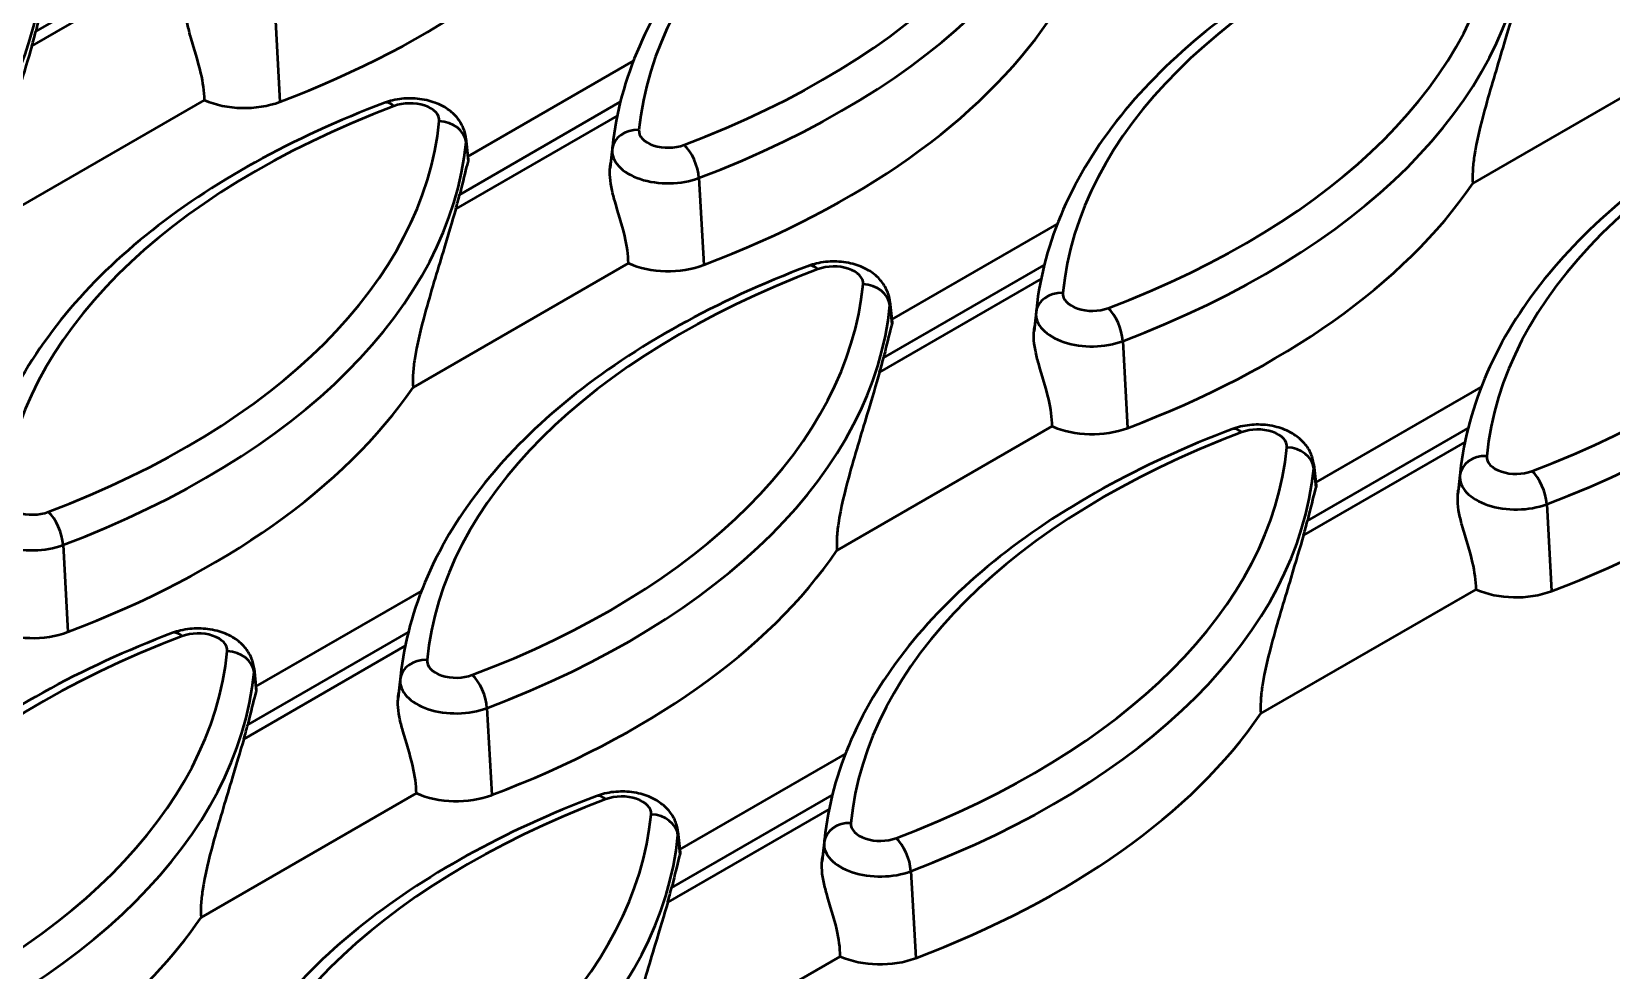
# Model space of a CAD drawing. Header units: millimetres. Extents: x 0 to 2219, y -32 to 1188.
# Drawn here: x 335.39 to 370.53, y 131.43 to 152.31 of the extents above; entities that cross this region are included whole.
import ezdxf

# ---------------------------------------------------------------- set-up
doc = ezdxf.new("R2010")
doc.units = ezdxf.units.MM
doc.header["$LTSCALE"] = 2
doc.layers.add('Sichtbar (ISO)', color=7, linetype='Continuous', lineweight=50)
doc.layers.add('Sichtbar schmal (ISO)', color=7, linetype='Continuous', lineweight=50)

msp = doc.modelspace()

# ---------------------------------------------------------------- linework, layer by layer
at = {"layer": 'Sichtbar (ISO)'}
for p, q in [((345.0956, 149.5365), (348.7747, 151.6607)), ((367.445, 148.933), (372.008, 151.5674)), ((334.4467, 148.0258), (339.2355, 150.7906)), ((345.0523, 149.9396), (345.1026, 149.4706)), ((348.3097, 149.7668), (348.268, 149.3779)), ((354.5237, 145.9077), (358.2028, 148.0318)), ((343.8748, 144.3969), (348.6636, 147.1617)), ((354.4804, 146.3108), (354.5307, 145.8417)), ((357.7378, 146.138), (357.6961, 145.749)), ((363.9517, 142.2788), (367.6309, 144.4029)), ((353.3029, 140.7681), (358.0917, 143.5329)), ((363.9085, 142.6819), (363.9588, 142.2128)), ((367.1659, 142.5091), (367.1242, 142.1201)), ((340.3815, 137.7427), (344.0607, 139.8668)), ((362.731, 137.1392), (367.5197, 139.904)), ((340.3382, 138.1458), (340.3886, 137.6767)), ((343.5957, 137.973), (343.5539, 137.584)), ((349.8096, 134.1138), (353.4887, 136.238)), ((339.1608, 132.6031), (343.9495, 135.3679)), ((349.7663, 134.5169), (349.8167, 134.0478)), ((353.0238, 134.3441), (352.982, 133.9552)), ((348.5889, 128.9742), (353.3776, 131.739))]:
    msp.add_line(p, q, dxfattribs=at)
for centre, major_axis, start_param, end_param in [((329.9101, 160.4535), (20.085, 0), 5.2921002, 5.9067594), ((339.3382, 156.8246), (20.085, 0), 5.2921002, 5.9067594), ((315.768, 153.9215), (19.91, 0), 6.1148977, 6.1429316), ((340.1208, 151.4499), (-1.445, 0), 0.9113221, 2.1505075), ((325.1961, 150.2926), (19.91, 0), 6.1148977, 6.1429316), ((348.7663, 153.1957), (20.085, 0), 5.2921002, 5.9067594), ((349.5489, 147.821), (-1.445, 0), 0.9113221, 2.1505075), ((358.1944, 149.5669), (20.085, 0), 5.2921002, 5.9067594), ((334.6242, 146.6638), (19.91, 0), 6.1148977, 6.1429316), ((325.1961, 148.6596), (20.085, 0), 5.2921002, 5.9067594), ((358.977, 144.1922), (-1.445, 0), 0.9113221, 2.1505075), ((344.0523, 143.0349), (19.91, 0), 6.1148977, 6.1429316), ((334.6242, 145.0308), (20.085, 0), 5.2921002, 5.9067594), ((368.4051, 140.5633), (-1.445, 0), 0.9113221, 2.1505075), ((335.4068, 139.6561), (-1.445, 0), 0.9113221, 2.1505075), ((344.0523, 141.4019), (20.085, 0), 5.2921002, 5.9067594), ((320.4821, 138.4988), (19.91, 0), 6.1148977, 6.1429316), ((344.8349, 136.0272), (-1.445, 0), 0.9113221, 2.1505075), ((329.9101, 134.8699), (19.91, 0), 6.1148977, 6.1429316), ((320.4821, 136.8658), (20.085, 0), 5.4166138, 5.9067594), ((354.2629, 132.3983), (-1.445, 0), 0.9113221, 2.1505075)]:
    msp.add_ellipse(centre, major_axis=major_axis, ratio=0.5773503, start_param=start_param, end_param=end_param, dxfattribs=at)
for points, knots in [([(357.3806, 158.8926), (356.3558, 158.5052), (355.3908, 158.0618), (353.6125, 157.075), (352.7991, 156.5318), (351.3519, 155.3599), (350.718, 154.7313), (349.6544, 153.4049), (349.2248, 152.707), (348.5927, 151.2641), (348.3905, 150.5189), (348.3097, 149.7668)], [2.93590568, 2.93590568, 2.93590568, 2.93590568, 3.12174204, 3.12174204, 3.30757839, 3.30757839, 3.49341475, 3.49341475, 3.67925111, 3.67925111, 3.86508746, 3.86508746, 3.86508746, 3.86508746]), ([(366.8087, 155.2638), (365.7839, 154.8764), (364.8189, 154.4329), (363.0406, 153.4462), (362.2272, 152.9029), (360.78, 151.7311), (360.1461, 151.1024), (359.0825, 149.776), (358.6529, 149.0781), (358.0207, 147.6352), (357.8186, 146.89), (357.7378, 146.138)], [2.93590568, 2.93590568, 2.93590568, 2.93590568, 3.12174204, 3.12174204, 3.30757839, 3.30757839, 3.49341475, 3.49341475, 3.67925111, 3.67925111, 3.86508746, 3.86508746, 3.86508746, 3.86508746]), ([(335.6697, 153.0604), (335.6673, 153.0523), (335.6649, 153.044), (335.6235, 152.8986), (335.5731, 152.6866), (335.5057, 152.4095), (335.4943, 152.363), (335.4825, 152.3146)], [0.70958265, 0.70958265, 0.70958265, 0.70958265, 0.73010989, 0.73010989, 1.0546565, 1.0546565, 1.11670002, 1.11670002, 1.11670002, 1.11670002]), ([(339.2355, 150.7906), (339.2321, 150.9787), (339.2046, 151.1829), (339.0962, 151.6547), (339.0052, 151.9253), (338.9065, 152.2754), (338.8795, 152.3796), (338.8397, 152.5822), (338.8275, 152.6806), (338.8237, 152.8152), (338.8253, 152.8626), (338.8297, 152.9091)], [0.04336489, 0.04336489, 0.04336489, 0.04336489, 0.19996601, 0.19996601, 0.39993202, 0.39993202, 0.47560066, 0.47560066, 0.55126929, 0.55126929, 0.59299387, 0.59299387, 0.59299387, 0.59299387]), ([(368.395, 152.9034), (368.3156, 152.6341), (368.2192, 152.3088), (367.9829, 151.5229), (367.8379, 151.0509), (367.6239, 150.2626), (367.5267, 149.877), (367.4612, 149.43), (367.4484, 149.3175), (367.4373, 149.1102), (367.4383, 149.0149), (367.445, 148.933)], [-1.1741314, -1.1741314, -1.1741314, -1.1741314, -0.8282199, -0.8282199, -0.4165788, -0.4165788, -0.1554996, -0.1554996, -0.0777498, -0.0777498, -0.0059838, -0.0059838, -0.0059838, -0.0059838]), ([(335.3967, 151.9962), (335.3172, 151.7268), (335.2209, 151.4016), (334.9846, 150.6157), (334.8396, 150.1437), (334.6256, 149.3554), (334.5284, 148.9698), (334.4628, 148.5228), (334.4501, 148.4102), (334.439, 148.203), (334.4399, 148.1077), (334.4467, 148.0258)], [-1.1741314, -1.1741314, -1.1741314, -1.1741314, -0.8282199, -0.8282199, -0.4165788, -0.4165788, -0.1554996, -0.1554996, -0.0777498, -0.0777498, -0.0059838, -0.0059838, -0.0059838, -0.0059838]), ([(376.2367, 151.6349), (375.2119, 151.2475), (374.247, 150.804), (372.4687, 149.8173), (371.6553, 149.274), (370.2081, 148.1022), (369.5742, 147.4735), (368.5106, 146.1472), (368.081, 145.4493), (367.4488, 144.0063), (367.2467, 143.2612), (367.1659, 142.5091)], [2.93590568, 2.93590568, 2.93590568, 2.93590568, 3.12174204, 3.12174204, 3.30757839, 3.30757839, 3.49341475, 3.49341475, 3.67925111, 3.67925111, 3.86508746, 3.86508746, 3.86508746, 3.86508746]), ([(345.0523, 149.9396), (345.0423, 150.0325), (345.0162, 150.1217), (344.9383, 150.2903), (344.8842, 150.3672), (344.7497, 150.5145), (344.6662, 150.5783), (344.4672, 150.6966), (344.3492, 150.7426), (344.0959, 150.8092), (343.9597, 150.8264), (343.688, 150.829), (343.5526, 150.8147), (343.3589, 150.7686), (343.2982, 150.7503), (343.2384, 150.7277)], [0.8473015, 0.8473015, 0.8473015, 0.8473015, 1.0461813, 1.0461813, 1.2705319, 1.2705319, 1.5560441, 1.5560441, 1.9290652, 1.9290652, 2.3395873, 2.3395873, 2.7469542, 2.7469542, 2.9359057, 2.9359057, 2.9359057, 2.9359057]), ([(343.2384, 150.7277), (342.2136, 150.3403), (341.2487, 149.8968), (339.4704, 148.9101), (338.657, 148.3668), (337.2098, 147.195), (336.5758, 146.5663), (335.5123, 145.2399), (335.0827, 144.5421), (334.4505, 143.0991), (334.2483, 142.354), (334.1676, 141.6019)], [2.93590568, 2.93590568, 2.93590568, 2.93590568, 3.12174204, 3.12174204, 3.30757839, 3.30757839, 3.49341475, 3.49341475, 3.67925111, 3.67925111, 3.86508746, 3.86508746, 3.86508746, 3.86508746]), ([(345.0978, 149.4315), (345.0954, 149.4235), (345.093, 149.4151), (345.0516, 149.2697), (345.0012, 149.0577), (344.9338, 148.7806), (344.9224, 148.7341), (344.9106, 148.6857)], [0.70958265, 0.70958265, 0.70958265, 0.70958265, 0.73010989, 0.73010989, 1.0546565, 1.0546565, 1.11670002, 1.11670002, 1.11670002, 1.11670002]), ([(348.2578, 149.2802), (348.2602, 149.304), (348.2626, 149.3275), (348.2661, 149.3599), (348.267, 149.3689), (348.268, 149.3779)], [0.709582647, 0.709582647, 0.709582647, 0.709582647, 0.73010989, 0.73010989, 0.738013886, 0.738013886, 0.738013886, 0.738013886]), ([(348.6636, 147.1617), (348.6602, 147.3498), (348.6327, 147.554), (348.5243, 148.0258), (348.4333, 148.2964), (348.3346, 148.6465), (348.3076, 148.7507), (348.2678, 148.9533), (348.2555, 149.0518), (348.2518, 149.1863), (348.2534, 149.2337), (348.2578, 149.2802)], [0.04336489, 0.04336489, 0.04336489, 0.04336489, 0.19996601, 0.19996601, 0.39993202, 0.39993202, 0.47560066, 0.47560066, 0.55126929, 0.55126929, 0.59299387, 0.59299387, 0.59299387, 0.59299387]), ([(344.8248, 148.3673), (344.7453, 148.098), (344.649, 147.7727), (344.4127, 146.9868), (344.2677, 146.5148), (344.0537, 145.7265), (343.9565, 145.3409), (343.8909, 144.8939), (343.8782, 144.7814), (343.8671, 144.5741), (343.868, 144.4788), (343.8748, 144.3969)], [-1.1741314, -1.1741314, -1.1741314, -1.1741314, -0.8282199, -0.8282199, -0.4165788, -0.4165788, -0.1554996, -0.1554996, -0.0777498, -0.0777498, -0.0059838, -0.0059838, -0.0059838, -0.0059838]), ([(352.6665, 147.0988), (351.6417, 146.7114), (350.6768, 146.2679), (348.8985, 145.2812), (348.0851, 144.738), (346.6379, 143.5661), (346.0039, 142.9374), (344.9404, 141.6111), (344.5108, 140.9132), (343.8786, 139.4702), (343.6764, 138.7251), (343.5957, 137.973)], [2.93590568, 2.93590568, 2.93590568, 2.93590568, 3.12174204, 3.12174204, 3.30757839, 3.30757839, 3.49341475, 3.49341475, 3.67925111, 3.67925111, 3.86508746, 3.86508746, 3.86508746, 3.86508746]), ([(354.4804, 146.3108), (354.4704, 146.4036), (354.4443, 146.4928), (354.3664, 146.6614), (354.3123, 146.7383), (354.1778, 146.8856), (354.0943, 146.9494), (353.8953, 147.0677), (353.7773, 147.1138), (353.5239, 147.1804), (353.3878, 147.1975), (353.1161, 147.2001), (352.9807, 147.1858), (352.787, 147.1397), (352.7263, 147.1214), (352.6665, 147.0988)], [0.8473015, 0.8473015, 0.8473015, 0.8473015, 1.0461813, 1.0461813, 1.2705319, 1.2705319, 1.5560441, 1.5560441, 1.9290652, 1.9290652, 2.3395873, 2.3395873, 2.7469542, 2.7469542, 2.9359057, 2.9359057, 2.9359057, 2.9359057]), ([(354.5259, 145.8027), (354.5235, 145.7946), (354.5211, 145.7862), (354.4796, 145.6408), (354.4293, 145.4288), (354.3619, 145.1518), (354.3505, 145.1052), (354.3387, 145.0568)], [0.70958265, 0.70958265, 0.70958265, 0.70958265, 0.73010989, 0.73010989, 1.0546565, 1.0546565, 1.11670002, 1.11670002, 1.11670002, 1.11670002]), ([(358.0917, 143.5329), (358.0883, 143.7209), (358.0608, 143.9252), (357.9524, 144.3969), (357.8614, 144.6676), (357.7627, 145.0176), (357.7356, 145.1218), (357.6959, 145.3244), (357.6836, 145.4229), (357.6799, 145.5575), (357.6815, 145.6048), (357.6859, 145.6514)], [0.04336489, 0.04336489, 0.04336489, 0.04336489, 0.19996601, 0.19996601, 0.39993202, 0.39993202, 0.47560066, 0.47560066, 0.55126929, 0.55126929, 0.59299387, 0.59299387, 0.59299387, 0.59299387]), ([(357.6859, 145.6514), (357.6883, 145.6751), (357.6907, 145.6987), (357.6942, 145.7311), (357.6951, 145.74), (357.6961, 145.749)], [0.709582647, 0.709582647, 0.709582647, 0.709582647, 0.73010989, 0.73010989, 0.738013886, 0.738013886, 0.738013886, 0.738013886]), ([(354.2529, 144.7384), (354.1734, 144.4691), (354.077, 144.1438), (353.8408, 143.3579), (353.6958, 142.8859), (353.4817, 142.0976), (353.3846, 141.712), (353.319, 141.265), (353.3062, 141.1525), (353.2952, 140.9453), (353.2961, 140.85), (353.3029, 140.7681)], [-1.1741314, -1.1741314, -1.1741314, -1.1741314, -0.8282199, -0.8282199, -0.4165788, -0.4165788, -0.1554996, -0.1554996, -0.0777498, -0.0777498, -0.0059838, -0.0059838, -0.0059838, -0.0059838]), ([(362.0946, 143.4699), (361.0698, 143.0825), (360.1049, 142.639), (358.3265, 141.6523), (357.5132, 141.1091), (356.066, 139.9372), (355.432, 139.3086), (354.3685, 137.9822), (353.9389, 137.2843), (353.3067, 135.8414), (353.1045, 135.0962), (353.0238, 134.3441)], [2.93590568, 2.93590568, 2.93590568, 2.93590568, 3.12174204, 3.12174204, 3.30757839, 3.30757839, 3.49341475, 3.49341475, 3.67925111, 3.67925111, 3.86508746, 3.86508746, 3.86508746, 3.86508746]), ([(363.9085, 142.6819), (363.8985, 142.7747), (363.8724, 142.8639), (363.7945, 143.0325), (363.7404, 143.1094), (363.6059, 143.2568), (363.5223, 143.3206), (363.3234, 143.4388), (363.2054, 143.4849), (362.952, 143.5515), (362.8159, 143.5686), (362.5442, 143.5712), (362.4088, 143.5569), (362.2151, 143.5108), (362.1544, 143.4925), (362.0946, 143.4699)], [0.8473015, 0.8473015, 0.8473015, 0.8473015, 1.0461813, 1.0461813, 1.2705319, 1.2705319, 1.5560441, 1.5560441, 1.9290652, 1.9290652, 2.3395873, 2.3395873, 2.7469542, 2.7469542, 2.9359057, 2.9359057, 2.9359057, 2.9359057]), ([(363.954, 142.1738), (363.9516, 142.1657), (363.9492, 142.1574), (363.9077, 142.012), (363.8574, 141.7999), (363.7899, 141.5229), (363.7786, 141.4763), (363.7668, 141.4279)], [0.70958265, 0.70958265, 0.70958265, 0.70958265, 0.73010989, 0.73010989, 1.0546565, 1.0546565, 1.11670002, 1.11670002, 1.11670002, 1.11670002]), ([(367.5197, 139.904), (367.5164, 140.0921), (367.4889, 140.2963), (367.3805, 140.768), (367.2894, 141.0387), (367.1908, 141.3888), (367.1637, 141.493), (367.124, 141.6955), (367.1117, 141.794), (367.108, 141.9286), (367.1096, 141.976), (367.114, 142.0225)], [0.04336489, 0.04336489, 0.04336489, 0.04336489, 0.19996601, 0.19996601, 0.39993202, 0.39993202, 0.47560066, 0.47560066, 0.55126929, 0.55126929, 0.59299387, 0.59299387, 0.59299387, 0.59299387]), ([(367.114, 142.0225), (367.1164, 142.0462), (367.1188, 142.0698), (367.1222, 142.1022), (367.1232, 142.1112), (367.1242, 142.1201)], [0.709582647, 0.709582647, 0.709582647, 0.709582647, 0.73010989, 0.73010989, 0.738013886, 0.738013886, 0.738013886, 0.738013886]), ([(363.681, 141.1095), (363.6015, 140.8402), (363.5051, 140.515), (363.2689, 139.729), (363.1239, 139.2571), (362.9098, 138.4687), (362.8127, 138.0831), (362.7471, 137.6361), (362.7343, 137.5236), (362.7233, 137.3164), (362.7242, 137.2211), (362.731, 137.1392)], [-1.1741314, -1.1741314, -1.1741314, -1.1741314, -0.8282199, -0.8282199, -0.4165788, -0.4165788, -0.1554996, -0.1554996, -0.0777498, -0.0777498, -0.0059838, -0.0059838, -0.0059838, -0.0059838]), ([(338.5244, 138.9338), (337.4996, 138.5464), (336.5346, 138.103), (334.7563, 137.1162), (333.943, 136.573), (332.4957, 135.4011), (331.8618, 134.7725), (330.7982, 133.4461), (330.3686, 132.7482), (329.7365, 131.3053), (329.5343, 130.5601), (329.4536, 129.808)], [2.93590568, 2.93590568, 2.93590568, 2.93590568, 3.12174204, 3.12174204, 3.30757839, 3.30757839, 3.49341475, 3.49341475, 3.67925111, 3.67925111, 3.86508746, 3.86508746, 3.86508746, 3.86508746]), ([(340.3382, 138.1458), (340.3283, 138.2386), (340.3022, 138.3278), (340.2243, 138.4965), (340.1702, 138.5733), (340.0356, 138.7207), (339.9521, 138.7845), (339.7532, 138.9028), (339.6352, 138.9488), (339.3818, 139.0154), (339.2456, 139.0325), (338.9739, 139.0351), (338.8385, 139.0208), (338.6449, 138.9748), (338.5842, 138.9564), (338.5244, 138.9338)], [0.8473015, 0.8473015, 0.8473015, 0.8473015, 1.0461813, 1.0461813, 1.2705319, 1.2705319, 1.5560441, 1.5560441, 1.9290652, 1.9290652, 2.3395873, 2.3395873, 2.7469542, 2.7469542, 2.9359057, 2.9359057, 2.9359057, 2.9359057]), ([(340.3838, 137.6377), (340.3814, 137.6296), (340.379, 137.6213), (340.3375, 137.4759), (340.2872, 137.2639), (340.2197, 136.9868), (340.2083, 136.9402), (340.1965, 136.8919)], [0.70958265, 0.70958265, 0.70958265, 0.70958265, 0.73010989, 0.73010989, 1.0546565, 1.0546565, 1.11670002, 1.11670002, 1.11670002, 1.11670002]), ([(343.9495, 135.3679), (343.9462, 135.556), (343.9186, 135.7602), (343.8103, 136.232), (343.7192, 136.5026), (343.6206, 136.8527), (343.5935, 136.9569), (343.5538, 137.1594), (343.5415, 137.2579), (343.5377, 137.3925), (343.5393, 137.4399), (343.5438, 137.4864)], [0.04336489, 0.04336489, 0.04336489, 0.04336489, 0.19996601, 0.19996601, 0.39993202, 0.39993202, 0.47560066, 0.47560066, 0.55126929, 0.55126929, 0.59299387, 0.59299387, 0.59299387, 0.59299387]), ([(343.5438, 137.4864), (343.5462, 137.5101), (343.5486, 137.5337), (343.552, 137.5661), (343.553, 137.5751), (343.5539, 137.584)], [0.709582647, 0.709582647, 0.709582647, 0.709582647, 0.73010989, 0.73010989, 0.738013886, 0.738013886, 0.738013886, 0.738013886]), ([(340.1108, 136.5734), (340.0313, 136.3041), (339.9349, 135.9789), (339.6986, 135.193), (339.5536, 134.721), (339.3396, 133.9326), (339.2424, 133.547), (339.1769, 133.1001), (339.1641, 132.9875), (339.1531, 132.7803), (339.154, 132.685), (339.1608, 132.6031)], [-1.1741314, -1.1741314, -1.1741314, -1.1741314, -0.8282199, -0.8282199, -0.4165788, -0.4165788, -0.1554996, -0.1554996, -0.0777498, -0.0777498, -0.0059838, -0.0059838, -0.0059838, -0.0059838]), ([(347.9525, 135.305), (346.9277, 134.9176), (345.9627, 134.4741), (344.1844, 133.4873), (343.371, 132.9441), (341.9238, 131.7723), (341.2899, 131.1436), (340.2263, 129.8172), (339.7967, 129.1193), (339.1646, 127.6764), (338.9624, 126.9312), (338.8816, 126.1791)], [2.93590568, 2.93590568, 2.93590568, 2.93590568, 3.12174204, 3.12174204, 3.30757839, 3.30757839, 3.49341475, 3.49341475, 3.67925111, 3.67925111, 3.86508746, 3.86508746, 3.86508746, 3.86508746]), ([(349.7663, 134.5169), (349.7564, 134.6098), (349.7303, 134.699), (349.6523, 134.8676), (349.5983, 134.9445), (349.4637, 135.0918), (349.3802, 135.1556), (349.1813, 135.2739), (349.0633, 135.3199), (348.8099, 135.3865), (348.6737, 135.4037), (348.402, 135.4063), (348.2666, 135.3919), (348.073, 135.3459), (348.0123, 135.3276), (347.9525, 135.305)], [0.8473015, 0.8473015, 0.8473015, 0.8473015, 1.0461813, 1.0461813, 1.2705319, 1.2705319, 1.5560441, 1.5560441, 1.9290652, 1.9290652, 2.3395873, 2.3395873, 2.7469542, 2.7469542, 2.9359057, 2.9359057, 2.9359057, 2.9359057]), ([(349.8119, 134.0088), (349.8095, 134.0008), (349.8071, 133.9924), (349.7656, 133.847), (349.7152, 133.635), (349.6478, 133.3579), (349.6364, 133.3114), (349.6246, 133.263)], [0.70958265, 0.70958265, 0.70958265, 0.70958265, 0.73010989, 0.73010989, 1.0546565, 1.0546565, 1.11670002, 1.11670002, 1.11670002, 1.11670002]), ([(352.9719, 133.8575), (352.9743, 133.8812), (352.9767, 133.9048), (352.9801, 133.9372), (352.9811, 133.9462), (352.982, 133.9552)], [0.709582647, 0.709582647, 0.709582647, 0.709582647, 0.73010989, 0.73010989, 0.738013886, 0.738013886, 0.738013886, 0.738013886]), ([(353.3776, 131.739), (353.3743, 131.9271), (353.3467, 132.1313), (353.2384, 132.6031), (353.1473, 132.8737), (353.0486, 133.2238), (353.0216, 133.328), (352.9819, 133.5306), (352.9696, 133.629), (352.9658, 133.7636), (352.9674, 133.811), (352.9719, 133.8575)], [0.04336489, 0.04336489, 0.04336489, 0.04336489, 0.19996601, 0.19996601, 0.39993202, 0.39993202, 0.47560066, 0.47560066, 0.55126929, 0.55126929, 0.59299387, 0.59299387, 0.59299387, 0.59299387]), ([(349.5389, 132.9446), (349.4594, 132.6752), (349.363, 132.35), (349.1267, 131.5641), (348.9817, 131.0921), (348.7677, 130.3038), (348.6705, 129.9182), (348.605, 129.4712), (348.5922, 129.3587), (348.5811, 129.1514), (348.5821, 129.0561), (348.5889, 128.9742)], [-1.1741314, -1.1741314, -1.1741314, -1.1741314, -0.8282199, -0.8282199, -0.4165788, -0.4165788, -0.1554996, -0.1554996, -0.0777498, -0.0777498, -0.0059838, -0.0059838, -0.0059838, -0.0059838]), ([(372.5133, 132.2114), (369.6937, 129.5804), (366.7397, 127.2797), (363.2571, 125.0822), (362.7187, 124.7568), (362.1806, 124.4461)], [0, 0, 0, 0, 3.1081526, 3.1081526, 3.6756866, 3.6756866, 3.6756866, 3.6756866])]:
    msp.add_open_spline(points, degree=3, knots=knots, dxfattribs=at)
for points in [[(345.1026, 149.4706), (345.1038, 149.4599), (345.1021, 149.4467), (345.0978, 149.4315)], [(354.5307, 145.8417), (354.5319, 145.831), (354.5302, 145.8178), (354.5259, 145.8027)], [(363.9588, 142.2128), (363.96, 142.2022), (363.9583, 142.1889), (363.954, 142.1738)], [(340.3886, 137.6767), (340.3897, 137.6661), (340.3881, 137.6528), (340.3838, 137.6377)], [(349.8167, 134.0478), (349.8178, 134.0372), (349.8162, 134.024), (349.8119, 134.0088)]]:
    msp.add_open_spline(points, degree=3, dxfattribs=at)
at = {"layer": 'Sichtbar schmal (ISO)'}
for p, q in [((335.4825, 152.3146), (339.0568, 154.3782)), ((338.9865, 154.0687), (335.3967, 151.9962)), ((340.8044, 152.6861), (340.9123, 150.752)), ((344.9106, 148.6857), (348.4849, 150.7493)), ((348.4146, 150.4398), (344.8248, 148.3673)), ((345.0527, 149.8547), (345.0978, 149.4315)), ((348.3029, 149.7004), (348.2578, 149.2802)), ((350.2325, 149.0573), (350.3404, 147.1231)), ((354.3387, 145.0568), (357.913, 147.1204)), ((357.8427, 146.8109), (354.2529, 144.7384)), ((354.4808, 146.2258), (354.5259, 145.8027)), ((357.731, 146.0716), (357.6859, 145.6514)), ((359.6606, 145.4284), (359.7685, 143.4942)), ((363.7668, 141.4279), (367.341, 143.4916)), ((367.2708, 143.1821), (363.681, 141.1095)), ((363.9089, 142.5969), (363.954, 142.1738)), ((367.1591, 142.4427), (367.114, 142.0225)), ((369.0887, 141.7995), (369.1966, 139.8653)), ((336.0903, 140.8923), (336.1983, 138.9581)), ((340.1965, 136.8919), (343.7708, 138.9555)), ((343.7005, 138.646), (340.1108, 136.5734)), ((340.3387, 138.0608), (340.3838, 137.6377)), ((343.5889, 137.9066), (343.5438, 137.4864)), ((345.5184, 137.2634), (345.6264, 135.3293)), ((349.6246, 133.263), (353.1989, 135.3266)), ((353.1286, 135.0171), (349.5389, 132.9446)), ((349.7668, 134.432), (349.8119, 134.0088)), ((353.017, 134.2777), (352.9719, 133.8575)), ((354.9465, 133.6346), (355.0545, 131.7004))]:
    msp.add_line(p, q, dxfattribs=at)
for centre, major_axis, ratio, start_param, end_param in [((368.1596, 149.5037), (-19.2902, 0), 0.5773503, 5.2921002, 6.2270729), ((339.3382, 159.1108), (19.2902, 0), 0.5773503, 5.2921002, 6.2270729), ((339.3382, 158.6636), (19.8879, 0), 0.5773503, 5.2921002, 6.2270729), ((377.5877, 145.8748), (-19.2902, 0), 0.5773503, 5.2921002, 6.2270729), ((348.7663, 155.4819), (19.2902, 0), 0.5773503, 5.2921002, 6.2270729), ((348.7663, 155.0347), (19.8879, 0), 0.5773503, 5.2921002, 6.2270729), ((370.4588, 152.2986), (1.1, -1.9053), 0.5773503, 0.8764329, 2.3561945), ((315.768, 154.1275), (19.8879, 0), 0.5773503, 5.2921002, 6.2270729), ((387.0157, 142.2459), (-19.2902, 0), 0.5773503, 5.2921002, 6.2270729), ((358.1944, 151.853), (19.2902, 0), 0.5773503, 5.2921002, 6.2270729), ((343.4506, 150.1664), (-0.2122, 0.5612), 0.4472624, 5.5814881, 6.2831853), ((358.1944, 151.4058), (19.8879, 0), 0.5773503, 5.2921002, 6.2270729), ((354.0174, 141.3387), (-19.2902, 0), 0.5773503, 5.2921002, 6.2270729), ((343.8068, 150.3423), (0.6502, 0), 0.5773503, 6.2270729, 8.4336928), ((325.1961, 150.9458), (19.2902, 0), 0.5773503, 5.2921002, 6.2270729), ((344.4559, 149.8313), (0.5972, -0.0581), 0.8152115, 0.1664141, 1.6499439), ((348.8997, 149.6384), (-0.5972, 0.0581), 0.8152115, 4.7915366, 6.2750665), ((349.5489, 150.1072), (-0.6502, 0), 0.5773503, 6.2270729, 8.4336928), ((325.1961, 150.4986), (19.8879, 0), 0.5773503, 5.2921002, 6.2270729), ((343.8068, 149.8951), (1.2479, 0), 0.5773503, 6.2270729, 6.3450887), ((349.5489, 149.66), (-1.2479, 0), 0.5773503, 6.2270729, 8.4336928), ((368.1596, 149.0565), (-19.8879, 0), 0.5773503, 6.221282, 6.2270729), ((349.9051, 149.3033), (0.2122, -0.5612), 0.4472624, 0.9563656, 2.4398955), ((363.4455, 137.7098), (-19.2902, 0), 0.5773503, 5.2921002, 6.2270729), ((352.8787, 146.5376), (-0.2122, 0.5612), 0.4472624, 5.5814881, 6.2831853), ((353.2349, 146.7134), (0.6502, 0), 0.5773503, 6.2270729, 8.4336928), ((334.6242, 147.317), (19.2902, 0), 0.5773503, 5.2921002, 6.2270729), ((353.884, 146.2024), (0.5972, -0.0581), 0.8152115, 0.1664141, 1.6499439), ((334.6242, 146.8698), (19.8879, 0), 0.5773503, 5.2921002, 6.2270729), ((353.2349, 146.2662), (1.2479, 0), 0.5773503, 6.2270729, 6.3450887), ((358.3278, 146.0095), (-0.5972, 0.0581), 0.8152115, 4.7915366, 6.2750665), ((358.977, 146.4784), (-0.6502, 0), 0.5773503, 6.2270729, 8.4336928), ((358.977, 146.0312), (-1.2479, 0), 0.5773503, 6.2270729, 8.4336928), ((377.5877, 145.4276), (-19.8879, 0), 0.5773503, 6.221282, 6.2270729), ((359.3332, 145.6744), (0.2122, -0.5612), 0.4472624, 0.9563656, 2.4398955), ((372.8736, 134.081), (-19.2902, 0), 0.5773503, 5.2921002, 6.2270729), ((362.3068, 142.9087), (-0.2122, 0.5612), 0.4472624, 5.5814881, 6.2831853), ((362.6629, 143.0845), (0.6502, 0), 0.5773503, 6.2270729, 8.4336928), ((344.0523, 143.6881), (19.2902, 0), 0.5773503, 5.2921002, 6.2270729), ((363.3121, 142.5736), (0.5972, -0.0581), 0.8152115, 0.1664141, 1.6499439), ((362.6629, 142.6373), (1.2479, 0), 0.5773503, 6.2270729, 6.3450887), ((367.7559, 142.3806), (-0.5972, 0.0581), 0.8152115, 4.7915366, 6.2750665), ((368.4051, 142.8495), (-0.6502, 0), 0.5773503, 6.2270729, 8.4336928), ((344.0523, 143.2409), (19.8879, 0), 0.5773503, 5.2921002, 6.2270729), ((368.4051, 142.4023), (-1.2479, 0), 0.5773503, 6.2270729, 8.4336928), ((387.0157, 141.7987), (-19.8879, 0), 0.5773503, 6.221282, 6.2270729), ((368.7612, 142.0455), (0.2122, -0.5612), 0.4472624, 0.9563656, 2.4398955), ((335.4068, 141.9423), (-0.6502, 0), 0.5773503, 6.2270729, 8.4336928), ((335.7629, 141.1383), (0.2122, -0.5612), 0.4472624, 0.9563656, 2.4398955), ((335.4068, 141.4951), (-1.2479, 0), 0.5773503, 6.2270729, 8.4336928), ((349.3034, 129.5449), (-19.2902, 0), 0.5773503, 5.2921002, 6.2270729), ((338.7365, 138.3726), (-0.2122, 0.5612), 0.4472624, 5.5814881, 6.2831853), ((339.0927, 138.5484), (0.6502, 0), 0.5773503, 6.2270729, 8.4336928), ((320.4821, 139.152), (19.2902, 0), 0.5773503, 5.2921002, 6.2270729), ((339.7419, 138.0375), (0.5972, -0.0581), 0.8152115, 0.1664141, 1.6499439), ((339.0927, 138.1012), (1.2479, 0), 0.5773503, 6.2270729, 6.3450887), ((344.1857, 137.8446), (-0.5972, 0.0581), 0.8152115, 4.7915366, 6.2750665), ((344.8349, 138.3134), (-0.6502, 0), 0.5773503, 6.2270729, 8.4336928), ((320.4821, 138.7048), (19.8879, 0), 0.5773503, 5.2921002, 6.2270729), ((344.8349, 137.8662), (-1.2479, 0), 0.5773503, 6.2270729, 8.4336928), ((363.4455, 137.2626), (-19.8879, 0), 0.5773503, 6.221282, 6.2270729), ((345.191, 137.5094), (0.2122, -0.5612), 0.4472624, 0.9563656, 2.4398955), ((348.1646, 134.7437), (-0.2122, 0.5612), 0.4472624, 5.5814881, 6.2831853), ((348.5208, 134.9196), (0.6502, 0), 0.5773503, 6.2270729, 8.4336928), ((358.7315, 125.916), (-19.2902, 0), 0.5773503, 5.2921002, 6.2270729), ((329.9101, 135.5231), (19.2902, 0), 0.5773503, 5.2921002, 6.2270729), ((349.17, 134.4086), (0.5972, -0.0581), 0.8152115, 0.1664141, 1.6499439), ((353.6138, 134.2157), (-0.5972, 0.0581), 0.8152115, 4.7915366, 6.2750665), ((354.2629, 134.6845), (-0.6502, 0), 0.5773503, 6.2270729, 8.4336928), ((329.9101, 135.0759), (19.8879, 0), 0.5773503, 5.2921002, 6.2270729), ((348.5208, 134.4724), (1.2479, 0), 0.5773503, 6.2270729, 6.3450887), ((354.2629, 134.2373), (-1.2479, 0), 0.5773503, 6.2270729, 8.4336928), ((372.8736, 133.6338), (-19.8879, 0), 0.5773503, 6.221282, 6.2270729), ((354.6191, 133.8806), (0.2122, -0.5612), 0.4472624, 0.9563656, 2.4398955), ((363.22, 162.8294), (-24.5016, -40.3517), 0.562044, 0.7978204, 1.1066897)]:
    msp.add_ellipse(centre, major_axis=major_axis, ratio=ratio, start_param=start_param, end_param=end_param, dxfattribs=at)

doc.saveas('drawing.dxf')
